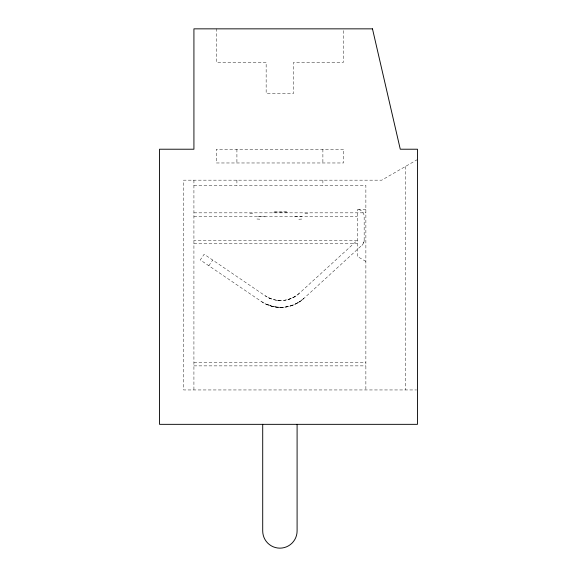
<?xml version="1.0" encoding="UTF-8"?>
<svg xmlns="http://www.w3.org/2000/svg" width="577" height="577" viewBox="0 0 577 577"><rect width="100%" height="100%" fill="white"/><g stroke="black" fill="none" stroke-linecap="round" stroke-linejoin="round"><path stroke-width="0.43" stroke-dasharray="2.88 2.16" d="M365.876 209.401L357.278 209.401A6.881 6.881 0 0 1 364.159 216.281L364.159 240.357L362.832 244.417L303.877 298.432C292.546 309.077 274.089 310.311 261.345 301.468L200.298 259.938L204.164 254.248L265.211 295.785C275.373 302.903 290.181 301.836 299.239 293.354L357.278 240.357L193.922 240.357M208.824 265.745L212.697 260.054M297.689 302.932L303.877 298.432A34.389 34.389 0 0 1 261.345 301.468M417.467 159.533L381.729 180.168L183.609 180.168L183.609 389.951L416.572 389.951M295.186 296.419L290.635 298.684L285.752 300.076M290.664 305.947L298.814 302.261M293.123 305.096C284.259 308.572 274.436 307.801 265.788 304.029L275.575 307.043L283.141 307.339M294.638 216.837L301.973 216.397M193.922 185.325L365.876 185.325L365.876 389.951M193.922 212.841L365.876 212.841M193.922 216.281L357.278 216.281M193.922 243.79L357.278 243.79M193.922 362.443L365.876 362.443M193.922 365.876L365.876 365.876M257.832 216.397L265.168 216.837M276.592 300.242L280.689 300.545M268.774 297.833L272.589 299.333M365.876 261.403L357.278 256.44L357.278 209.401M405.552 166.414L405.552 389.951M343.524 30.61L343.524 62.229L293.657 62.229L293.657 93.38L266.148 93.38L266.148 62.229L216.281 62.229L216.281 28.85M322.889 149.219L322.889 162.974M322.889 180.168L322.889 185.325M236.916 149.219L236.916 162.974M236.916 180.168L236.916 185.325M193.922 180.168L193.922 389.951M299.239 293.354A27.516 27.516 0 0 1 265.211 295.785M364.159 240.357A6.881 6.881 0 0 1 361.916 245.434M298.828 219.246A46.463 11.857 -10.1 0 1 302.846 219.008M249.827 213.8A46.463 16.423 13.9 0 1 254.861 213.706M287.396 212.221A48.807 4.573 2 0 1 273.166 211.737M304.945 213.706A46.463 16.423 -13.9 0 1 309.979 213.8M256.96 219.008A46.463 11.857 10.1 0 1 260.977 219.246M286.639 211.737A48.807 4.573 -2 0 1 272.409 212.221M343.524 149.219L216.281 149.219L216.281 162.974L343.524 162.974L343.524 149.219"/><path stroke-width="0.87" d="M297.097 424.34L297.097 530.955A17.195 17.195 0 0 1 279.903 548.15A17.195 17.195 0 0 1 262.708 530.955L262.708 424.34M372.482 28.85L193.922 28.85L193.922 149.219L159.533 149.219L159.533 424.34L417.467 424.34L417.467 149.219L400.272 149.219L372.482 28.85"/></g></svg>
